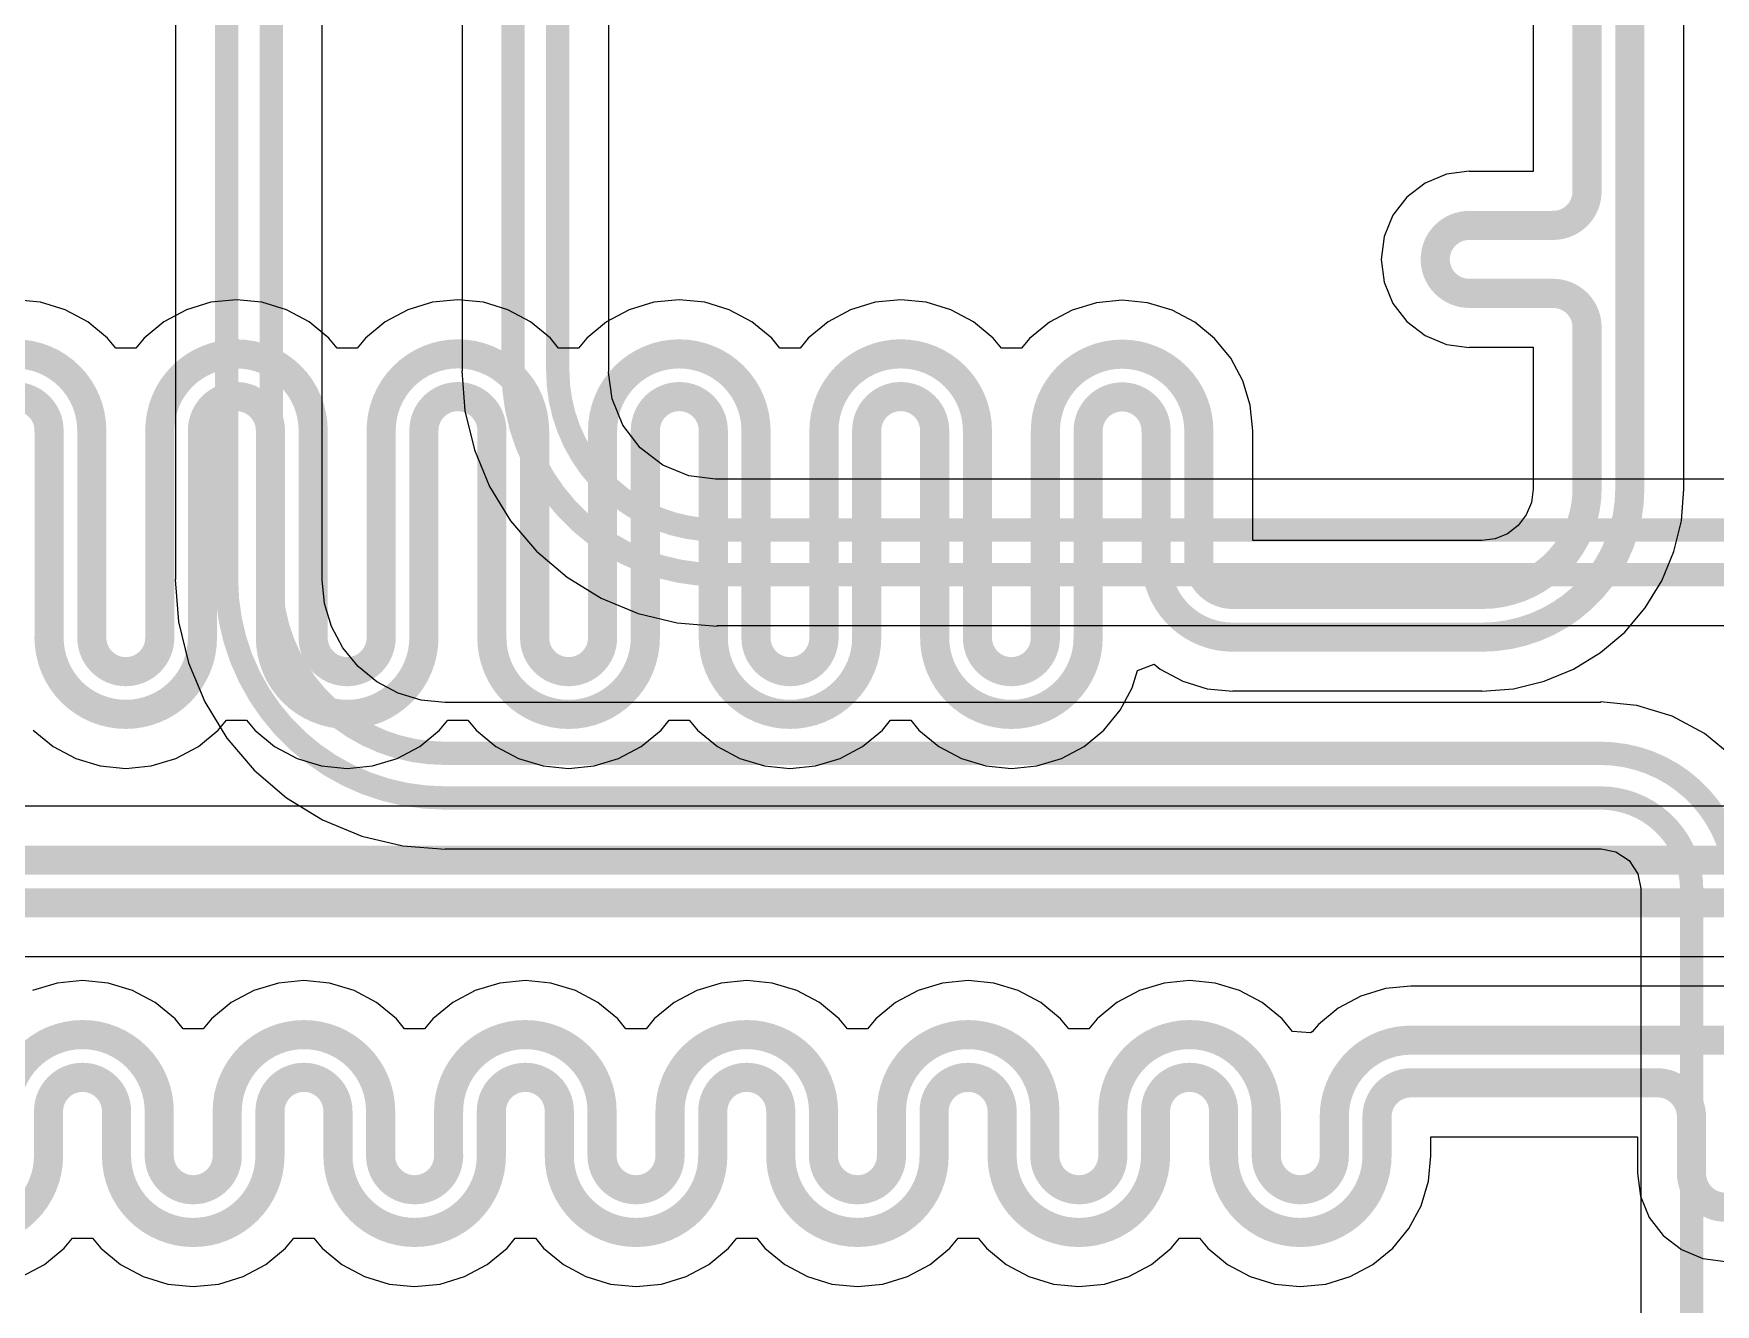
# Model space of a CAD drawing. Header units: inches. Extents: x 0 to 289, y 0 to 168.
# Drawn here: x 23.32 to 45.31, y 66.07 to 82.7 of the extents above; entities that cross this region are included whole.
import ezdxf

# ---------------------------------------------------------------- set-up
doc = ezdxf.new("R2010")
doc.units = ezdxf.units.IN
doc.layers.add('Bottom Layer', color=5, linetype='Continuous')
doc.layers.add('Top Layer', color=1, linetype='Continuous')

msp = doc.modelspace()

# ---------------------------------------------------------------- linework, layer by layer
at = {"layer": 'Bottom Layer'}
for p, q in [((30.841, 78.283), (30.841, 91.567)), ((28.925, 86.429), (28.925, 78.283)), ((25.177, 85.479), (25.177, 75.553)), ((27.094, 75.553), (27.094, 85.479)), ((28.925, 78.283), (28.92, 78.283)), ((28.92, 78.283), (28.961, 77.761)), ((30.839, 78.263), (30.841, 78.283)), ((30.885, 77.915), (30.839, 78.263)), ((31.027, 77.572), (30.885, 77.915)), ((28.961, 77.761), (29.084, 77.251)), ((31.253, 77.277), (31.027, 77.572)), ((29.084, 77.251), (29.284, 76.768)), ((31.547, 77.051), (31.253, 77.277)), ((31.89, 76.909), (31.547, 77.051)), ((29.284, 76.768), (29.558, 76.321)), ((32.238, 76.864), (31.89, 76.909)), ((32.258, 76.866), (32.238, 76.864)), ((45.796, 76.866), (32.258, 76.866)), ((29.558, 76.321), (29.898, 75.923)), ((29.898, 75.923), (30.296, 75.583)), ((25.177, 75.553), (25.172, 75.553)), ((25.172, 75.553), (25.216, 75.001)), ((27.093, 75.55), (27.094, 75.553)), ((27.124, 75.239), (27.093, 75.55)), ((30.296, 75.583), (30.743, 75.309)), ((27.216, 74.938), (27.124, 75.239)), ((30.743, 75.309), (31.227, 75.108)), ((25.216, 75.001), (25.345, 74.463)), ((31.227, 75.108), (31.736, 74.986)), ((27.364, 74.659), (27.216, 74.938)), ((31.736, 74.986), (32.258, 74.945)), ((32.258, 74.945), (32.258, 74.95)), ((32.258, 74.95), (45.796, 74.95)), ((27.564, 74.416), (27.364, 74.659)), ((25.345, 74.463), (25.557, 73.951)), ((27.808, 74.216), (27.564, 74.416)), ((28.086, 74.067), (27.808, 74.216)), ((25.557, 73.951), (25.846, 73.479)), ((28.388, 73.975), (28.086, 74.067)), ((28.699, 73.945), (28.388, 73.975)), ((28.702, 73.945), (28.699, 73.945)), ((43.81, 73.945), (28.702, 73.945)), ((44.288, 73.904), (43.81, 73.951)), ((43.81, 73.951), (43.81, 73.945)), ((44.748, 73.765), (44.288, 73.904)), ((45.171, 73.538), (44.748, 73.765)), ((25.846, 73.479), (26.206, 73.057)), ((45.543, 73.234), (45.171, 73.538)), ((26.206, 73.057), (26.627, 72.698)), ((26.627, 72.698), (27.1, 72.408)), ((27.1, 72.408), (27.611, 72.196)), ((27.611, 72.196), (28.15, 72.067)), ((28.15, 72.067), (28.702, 72.024)), ((28.702, 72.024), (28.702, 72.029)), ((28.702, 72.029), (43.81, 72.029)), ((43.81, 72.029), (43.82, 72.03)), ((43.82, 72.03), (44.013, 71.991)), ((44.013, 71.991), (44.185, 71.876)), ((44.185, 71.876), (44.301, 71.704)), ((44.301, 71.704), (44.339, 71.511)), ((44.339, 71.511), (44.338, 71.501)), ((44.338, 71.501), (44.338, 14.732))]:
    msp.add_line(p, q, dxfattribs=at)
for points in [[(29.591, 78.283, 0.305, 0.305, 0), (29.591, 91.567, 0.305, 0.305, 0)], [(30.175, 78.283, 0.305, 0.305, 0), (30.175, 91.567, 0.305, 0.305, 0)], [(25.843, 75.553, 0.305, 0.305, 0), (25.843, 86.007, 0.305, 0.305, 0)], [(26.428, 75.553, 0.305, 0.305, 0), (26.428, 86.007, 0.305, 0.305, 0)], [(32.258, 75.616, 0.305, 0.305, -0.414214), (29.591, 78.283, 0.305, 0.305, 0)], [(32.258, 76.2, 0.305, 0.305, -0.414214), (30.175, 78.283, 0.305, 0.305, 0)], [(32.258, 76.2, 0.305, 0.305, 0), (45.796, 76.2, 0.305, 0.305, 0)], [(28.702, 72.695, 0.305, 0.305, -0.414214), (25.843, 75.553, 0.305, 0.305, 0)], [(28.702, 73.279, 0.305, 0.305, -0.414214), (26.428, 75.553, 0.305, 0.305, 0)], [(32.258, 75.616, 0.305, 0.305, 0), (45.796, 75.616, 0.305, 0.305, 0)], [(28.702, 73.279, 0.305, 0.305, 0), (43.81, 73.279, 0.305, 0.305, 0)], [(43.81, 73.279, 0.305, 0.305, -0.414214), (45.588, 71.501, 0.305, 0.305, 0)], [(28.702, 72.695, 0.305, 0.305, 0), (43.81, 72.695, 0.305, 0.305, 0)], [(43.81, 72.695, 0.305, 0.305, -0.414214), (45.004, 71.501, 0.305, 0.305, 0)], [(45.004, 14.732, 0.305, 0.305, 0), (45.004, 71.501, 0.305, 0.305, 0)]]:
    msp.add_lwpolyline(points, format="xyseb", dxfattribs=at)
for points in [[(29.515, 78.283, 0.152, 0.152, 1), (29.667, 78.283, 0.152, 0.152, 1)], [(29.515, 78.283, 0.152, 0.152, 1), (29.667, 78.283, 0.152, 0.152, 1)], [(30.099, 78.283, 0.152, 0.152, 1), (30.251, 78.283, 0.152, 0.152, 1)], [(30.099, 78.283, 0.152, 0.152, 1), (30.251, 78.283, 0.152, 0.152, 1)], [(32.182, 76.2, 0.152, 0.152, 1), (32.334, 76.2, 0.152, 0.152, 1)], [(32.182, 76.2, 0.152, 0.152, 1), (32.334, 76.2, 0.152, 0.152, 1)], [(25.767, 75.553, 0.152, 0.152, 1), (25.92, 75.553, 0.152, 0.152, 1)], [(25.767, 75.553, 0.152, 0.152, 1), (25.92, 75.553, 0.152, 0.152, 1)], [(26.351, 75.553, 0.152, 0.152, 1), (26.504, 75.553, 0.152, 0.152, 1)], [(26.351, 75.553, 0.152, 0.152, 1), (26.504, 75.553, 0.152, 0.152, 1)], [(32.182, 75.616, 0.152, 0.152, 1), (32.334, 75.616, 0.152, 0.152, 1)], [(32.182, 75.616, 0.152, 0.152, 1), (32.334, 75.616, 0.152, 0.152, 1)], [(28.626, 73.279, 0.152, 0.152, 1), (28.778, 73.279, 0.152, 0.152, 1)], [(28.626, 73.279, 0.152, 0.152, 1), (28.778, 73.279, 0.152, 0.152, 1)], [(43.734, 73.279, 0.152, 0.152, 1), (43.886, 73.279, 0.152, 0.152, 1)], [(43.734, 73.279, 0.152, 0.152, 1), (43.886, 73.279, 0.152, 0.152, 1)], [(28.626, 72.695, 0.152, 0.152, 1), (28.778, 72.695, 0.152, 0.152, 1)], [(28.626, 72.695, 0.152, 0.152, 1), (28.778, 72.695, 0.152, 0.152, 1)], [(43.734, 72.695, 0.152, 0.152, 1), (43.886, 72.695, 0.152, 0.152, 1)], [(43.734, 72.695, 0.152, 0.152, 1), (43.886, 72.695, 0.152, 0.152, 1)], [(44.928, 71.501, 0.152, 0.152, 1), (45.08, 71.501, 0.152, 0.152, 1)], [(44.928, 71.501, 0.152, 0.152, 1), (45.08, 71.501, 0.152, 0.152, 1)]]:
    msp.add_lwpolyline(points, format="xyseb", close=True, dxfattribs=at)
at = {"layer": 'Top Layer'}
for p, q in [((42.932, 85.499), (42.932, 81.672)), ((44.9, 76.734), (44.9, 85.499)), ((42.932, 81.672), (42.932, 80.891)), ((41.519, 80.74), (41.28, 80.557)), ((41.797, 80.856), (41.519, 80.74)), ((42.095, 80.895), (41.797, 80.856)), ((42.095, 80.891), (42.095, 80.895)), ((42.932, 80.891), (42.095, 80.891)), ((41.28, 80.557), (41.097, 80.318)), ((41.097, 80.318), (40.982, 80.04)), ((40.982, 80.04), (40.943, 79.742)), ((40.943, 79.742), (40.982, 79.444)), ((40.982, 79.444), (41.097, 79.166)), ((23.411, 79.18), (23.077, 79.212)), ((23.732, 79.082), (23.411, 79.18)), ((25.639, 79.18), (25.318, 79.082)), ((25.973, 79.212), (25.639, 79.18)), ((26.306, 79.18), (25.973, 79.212)), ((26.627, 79.082), (26.306, 79.18)), ((28.535, 79.18), (28.214, 79.082)), ((28.868, 79.212), (28.535, 79.18)), ((29.202, 79.18), (28.868, 79.212)), ((29.523, 79.082), (29.202, 79.18)), ((31.43, 79.18), (31.11, 79.082)), ((31.764, 79.212), (31.43, 79.18)), ((32.098, 79.18), (31.764, 79.212)), ((32.418, 79.082), (32.098, 79.18)), ((34.326, 79.18), (34.005, 79.082)), ((34.66, 79.212), (34.326, 79.18)), ((34.993, 79.18), (34.66, 79.212)), ((35.314, 79.082), (34.993, 79.18)), ((37.555, 79.208), (37.222, 79.175)), ((37.889, 79.175), (37.555, 79.208)), ((24.027, 78.924), (23.732, 79.082)), ((25.318, 79.082), (25.023, 78.924)), ((26.923, 78.924), (26.627, 79.082)), ((28.214, 79.082), (27.918, 78.924)), ((29.818, 78.924), (29.523, 79.082)), ((31.11, 79.082), (30.814, 78.924)), ((32.714, 78.924), (32.418, 79.082)), ((34.005, 79.082), (33.71, 78.924)), ((35.61, 78.924), (35.314, 79.082)), ((36.901, 79.078), (36.605, 78.92)), ((37.222, 79.175), (36.901, 79.078)), ((38.21, 79.078), (37.889, 79.175)), ((38.505, 78.92), (38.21, 79.078)), ((41.097, 79.166), (41.28, 78.927)), ((24.286, 78.712), (24.027, 78.924)), ((25.023, 78.924), (24.764, 78.712)), ((27.182, 78.712), (26.923, 78.924)), ((27.918, 78.924), (27.659, 78.712)), ((30.078, 78.712), (29.818, 78.924)), ((30.814, 78.924), (30.555, 78.712)), ((32.973, 78.712), (32.714, 78.924)), ((33.71, 78.924), (33.45, 78.712)), ((35.869, 78.712), (35.61, 78.924)), ((36.605, 78.92), (36.346, 78.707)), ((38.764, 78.707), (38.505, 78.92)), ((41.28, 78.927), (41.519, 78.744)), ((41.519, 78.744), (41.797, 78.628)), ((24.394, 78.581), (24.286, 78.712)), ((24.656, 78.581), (24.394, 78.581)), ((24.764, 78.712), (24.656, 78.581)), ((27.289, 78.581), (27.182, 78.712)), ((27.552, 78.581), (27.289, 78.581)), ((27.659, 78.712), (27.552, 78.581)), ((30.185, 78.581), (30.078, 78.712)), ((30.448, 78.581), (30.185, 78.581)), ((30.555, 78.712), (30.448, 78.581)), ((33.081, 78.581), (32.973, 78.712)), ((33.343, 78.581), (33.081, 78.581)), ((33.45, 78.712), (33.343, 78.581)), ((35.978, 78.579), (35.869, 78.712)), ((36.24, 78.578), (35.978, 78.579)), ((36.346, 78.707), (36.24, 78.578)), ((38.977, 78.448), (38.764, 78.707)), ((41.797, 78.628), (42.095, 78.589)), ((42.095, 78.589), (42.095, 78.593)), ((42.095, 78.593), (42.932, 78.593)), ((42.932, 78.593), (42.932, 76.734)), ((39.135, 78.153), (38.977, 78.448)), ((39.232, 77.832), (39.135, 78.153)), ((39.265, 77.498), (39.232, 77.832)), ((39.263, 76.063), (39.263, 77.498)), ((39.263, 77.498), (39.265, 77.498)), ((42.908, 76.561), (42.841, 76.399)), ((42.931, 76.734), (42.908, 76.561)), ((42.932, 76.734), (42.931, 76.734)), ((44.869, 76.321), (44.902, 76.734)), ((44.902, 76.734), (44.9, 76.734)), ((42.841, 76.399), (42.734, 76.26)), ((44.772, 75.918), (44.869, 76.321)), ((42.595, 76.153), (42.434, 76.086)), ((42.734, 76.26), (42.595, 76.153)), ((42.26, 76.063), (39.263, 76.063)), ((42.434, 76.086), (42.26, 76.064)), ((42.26, 76.064), (42.26, 76.063)), ((44.614, 75.535), (44.772, 75.918)), ((44.397, 75.182), (44.614, 75.535)), ((44.128, 74.866), (44.397, 75.182)), ((43.813, 74.597), (44.128, 74.866)), ((43.459, 74.381), (43.813, 74.597)), ((37.687, 74.138), (37.755, 74.362)), ((37.755, 74.362), (37.975, 74.445)), ((37.975, 74.445), (38.053, 74.381)), ((38.053, 74.381), (38.349, 74.223)), ((43.076, 74.222), (43.459, 74.381)), ((37.529, 73.842), (37.687, 74.138)), ((38.349, 74.223), (38.669, 74.125)), ((38.669, 74.125), (39.003, 74.093)), ((42.26, 74.093), (42.673, 74.125)), ((42.673, 74.125), (43.076, 74.222)), ((39.003, 74.093), (39.003, 74.095)), ((39.003, 74.095), (42.26, 74.095)), ((42.26, 74.095), (42.26, 74.093)), ((25.734, 73.583), (25.842, 73.714)), ((25.842, 73.714), (26.104, 73.714)), ((26.104, 73.714), (26.211, 73.583)), ((28.63, 73.583), (28.737, 73.714)), ((28.737, 73.714), (29, 73.714)), ((29, 73.714), (29.107, 73.583)), ((31.525, 73.583), (31.633, 73.714)), ((31.633, 73.714), (31.895, 73.714)), ((31.895, 73.714), (32.003, 73.583)), ((34.421, 73.583), (34.528, 73.714)), ((34.528, 73.714), (34.791, 73.714)), ((34.791, 73.714), (34.898, 73.583)), ((37.317, 73.583), (37.529, 73.842)), ((23.316, 73.583), (23.575, 73.37)), ((25.475, 73.37), (25.734, 73.583)), ((26.211, 73.583), (26.471, 73.37)), ((28.371, 73.37), (28.63, 73.583)), ((29.107, 73.583), (29.366, 73.37)), ((31.266, 73.37), (31.525, 73.583)), ((32.003, 73.583), (32.262, 73.37)), ((34.162, 73.37), (34.421, 73.583)), ((34.898, 73.583), (35.157, 73.37)), ((37.057, 73.37), (37.317, 73.583)), ((23.575, 73.37), (23.871, 73.212)), ((25.179, 73.212), (25.475, 73.37)), ((26.471, 73.37), (26.766, 73.212)), ((28.075, 73.212), (28.371, 73.37)), ((29.366, 73.37), (29.662, 73.212)), ((30.971, 73.212), (31.266, 73.37)), ((32.262, 73.37), (32.557, 73.212)), ((33.866, 73.212), (34.162, 73.37)), ((35.157, 73.37), (35.453, 73.212)), ((36.762, 73.212), (37.057, 73.37)), ((23.871, 73.212), (24.191, 73.115)), ((24.191, 73.115), (24.525, 73.082)), ((24.525, 73.082), (24.859, 73.115)), ((24.859, 73.115), (25.179, 73.212)), ((26.766, 73.212), (27.087, 73.115)), ((27.087, 73.115), (27.421, 73.082)), ((27.421, 73.082), (27.754, 73.115)), ((27.754, 73.115), (28.075, 73.212)), ((29.662, 73.212), (29.983, 73.115)), ((29.983, 73.115), (30.316, 73.082)), ((30.316, 73.082), (30.65, 73.115)), ((30.65, 73.115), (30.971, 73.212)), ((32.557, 73.212), (32.878, 73.115)), ((32.878, 73.115), (33.212, 73.082)), ((33.212, 73.082), (33.545, 73.115)), ((33.545, 73.115), (33.866, 73.212)), ((35.453, 73.212), (35.774, 73.115)), ((35.774, 73.115), (36.107, 73.082)), ((36.107, 73.082), (36.441, 73.115)), ((36.441, 73.115), (36.762, 73.212)), ((50.387, 72.587), (22.665, 72.587)), ((22.665, 70.619), (50.387, 70.619)), ((23.626, 70.273), (23.305, 70.176)), ((23.96, 70.306), (23.626, 70.273)), ((24.293, 70.273), (23.96, 70.306)), ((24.614, 70.176), (24.293, 70.273)), ((24.91, 70.018), (24.614, 70.176)), ((26.201, 70.176), (25.905, 70.018)), ((26.521, 70.273), (26.201, 70.176)), ((26.855, 70.306), (26.521, 70.273)), ((27.189, 70.273), (26.855, 70.306)), ((27.51, 70.176), (27.189, 70.273)), ((27.805, 70.018), (27.51, 70.176)), ((29.096, 70.176), (28.801, 70.018)), ((29.417, 70.273), (29.096, 70.176)), ((29.751, 70.306), (29.417, 70.273)), ((30.084, 70.273), (29.751, 70.306)), ((30.405, 70.176), (30.084, 70.273)), ((30.701, 70.018), (30.405, 70.176)), ((31.992, 70.176), (31.696, 70.018)), ((32.313, 70.273), (31.992, 70.176)), ((32.646, 70.306), (32.313, 70.273)), ((32.98, 70.273), (32.646, 70.306)), ((33.301, 70.176), (32.98, 70.273)), ((33.596, 70.018), (33.301, 70.176)), ((34.888, 70.176), (34.592, 70.018)), ((35.208, 70.273), (34.888, 70.176)), ((35.542, 70.306), (35.208, 70.273)), ((35.876, 70.273), (35.542, 70.306)), ((36.196, 70.176), (35.876, 70.273)), ((36.492, 70.018), (36.196, 70.176)), ((37.783, 70.176), (37.487, 70.018)), ((38.104, 70.273), (37.783, 70.176)), ((38.438, 70.306), (38.104, 70.273)), ((38.771, 70.273), (38.438, 70.306)), ((39.092, 70.176), (38.771, 70.273)), ((39.388, 70.018), (39.092, 70.176)), ((40.999, 70.201), (40.679, 70.103)), ((41.333, 70.234), (40.999, 70.201)), ((41.333, 70.231), (41.333, 70.234)), ((53.177, 70.231), (41.333, 70.231)), ((25.169, 69.805), (24.91, 70.018)), ((25.905, 70.018), (25.646, 69.805)), ((28.064, 69.805), (27.805, 70.018)), ((28.801, 70.018), (28.542, 69.805)), ((30.96, 69.805), (30.701, 70.018)), ((31.696, 70.018), (31.437, 69.805)), ((33.855, 69.805), (33.596, 70.018)), ((34.592, 70.018), (34.333, 69.805)), ((36.751, 69.805), (36.492, 70.018)), ((37.487, 70.018), (37.228, 69.805)), ((39.647, 69.805), (39.388, 70.018)), ((40.383, 69.945), (40.124, 69.733)), ((40.679, 70.103), (40.383, 69.945)), ((25.276, 69.675), (25.169, 69.805)), ((25.646, 69.805), (25.539, 69.675)), ((28.172, 69.675), (28.064, 69.805)), ((28.542, 69.805), (28.434, 69.675)), ((31.067, 69.675), (30.96, 69.805)), ((31.437, 69.805), (31.33, 69.675)), ((33.963, 69.675), (33.855, 69.805)), ((34.333, 69.805), (34.225, 69.675)), ((36.858, 69.675), (36.751, 69.805)), ((37.228, 69.805), (37.121, 69.675)), ((39.784, 69.638), (39.647, 69.805)), ((40.124, 69.733), (40.043, 69.634)), ((25.539, 69.675), (25.276, 69.675)), ((28.434, 69.675), (28.172, 69.675)), ((31.33, 69.675), (31.067, 69.675)), ((34.225, 69.675), (33.963, 69.675)), ((37.121, 69.675), (36.858, 69.675)), ((40.019, 69.623), (39.784, 69.638)), ((40.043, 69.634), (40.019, 69.623)), ((41.593, 68.014), (41.593, 68.264)), ((41.593, 68.264), (44.297, 68.264)), ((44.297, 68.264), (44.297, 67.785)), ((41.562, 67.68), (41.595, 68.014)), ((41.595, 68.014), (41.593, 68.014)), ((44.297, 67.785), (44.294, 67.785)), ((44.294, 67.785), (44.333, 67.486)), ((41.465, 67.359), (41.562, 67.68)), ((41.307, 67.064), (41.465, 67.359)), ((44.333, 67.486), (44.448, 67.208)), ((44.448, 67.208), (44.631, 66.97)), ((23.721, 66.804), (23.828, 66.935)), ((23.828, 66.935), (24.091, 66.935)), ((24.091, 66.935), (24.198, 66.804)), ((26.616, 66.804), (26.724, 66.935)), ((26.724, 66.935), (26.986, 66.935)), ((26.986, 66.935), (27.094, 66.804)), ((29.512, 66.804), (29.619, 66.935)), ((29.619, 66.935), (29.882, 66.935)), ((29.882, 66.935), (29.989, 66.804)), ((32.408, 66.804), (32.515, 66.935)), ((32.515, 66.935), (32.778, 66.935)), ((32.778, 66.935), (32.885, 66.804)), ((35.303, 66.804), (35.411, 66.935)), ((35.411, 66.935), (35.673, 66.935)), ((35.673, 66.935), (35.781, 66.804)), ((38.199, 66.804), (38.306, 66.935)), ((38.306, 66.935), (38.569, 66.935)), ((38.569, 66.935), (38.676, 66.804)), ((41.094, 66.804), (41.307, 67.064)), ((44.631, 66.97), (44.87, 66.786)), ((23.462, 66.592), (23.721, 66.804)), ((24.198, 66.804), (24.457, 66.592)), ((26.357, 66.592), (26.616, 66.804)), ((27.094, 66.804), (27.353, 66.592)), ((29.253, 66.592), (29.512, 66.804)), ((29.989, 66.804), (30.248, 66.592)), ((32.149, 66.592), (32.408, 66.804)), ((32.885, 66.804), (33.144, 66.592)), ((35.044, 66.592), (35.303, 66.804)), ((35.781, 66.804), (36.04, 66.592)), ((37.94, 66.592), (38.199, 66.804)), ((38.676, 66.804), (38.935, 66.592)), ((40.835, 66.592), (41.094, 66.804)), ((44.87, 66.786), (45.148, 66.671)), ((45.148, 66.671), (45.446, 66.632)), ((23.166, 66.434), (23.462, 66.592)), ((24.457, 66.592), (24.753, 66.434)), ((24.753, 66.434), (25.074, 66.336)), ((25.741, 66.336), (26.062, 66.434)), ((26.062, 66.434), (26.357, 66.592)), ((27.353, 66.592), (27.649, 66.434)), ((27.649, 66.434), (27.969, 66.336)), ((28.637, 66.336), (28.957, 66.434)), ((28.957, 66.434), (29.253, 66.592)), ((30.248, 66.592), (30.544, 66.434)), ((30.544, 66.434), (30.865, 66.336)), ((31.532, 66.336), (31.853, 66.434)), ((31.853, 66.434), (32.149, 66.592)), ((33.144, 66.592), (33.44, 66.434)), ((33.44, 66.434), (33.76, 66.336)), ((34.428, 66.336), (34.749, 66.434)), ((34.749, 66.434), (35.044, 66.592)), ((36.04, 66.592), (36.335, 66.434)), ((36.335, 66.434), (36.656, 66.336)), ((37.323, 66.336), (37.644, 66.434)), ((37.644, 66.434), (37.94, 66.592)), ((38.935, 66.592), (39.231, 66.434)), ((39.231, 66.434), (39.552, 66.336)), ((40.219, 66.336), (40.54, 66.434)), ((40.54, 66.434), (40.835, 66.592)), ((25.074, 66.336), (25.407, 66.304)), ((25.407, 66.304), (25.741, 66.336)), ((27.969, 66.336), (28.303, 66.304)), ((28.303, 66.304), (28.637, 66.336)), ((30.865, 66.336), (31.199, 66.304)), ((31.199, 66.304), (31.532, 66.336)), ((33.76, 66.336), (34.094, 66.304)), ((34.094, 66.304), (34.428, 66.336)), ((36.656, 66.336), (36.99, 66.304)), ((36.99, 66.304), (37.323, 66.336)), ((39.552, 66.336), (39.885, 66.304)), ((39.885, 66.304), (40.219, 66.336))]:
    msp.add_line(p, q, dxfattribs=at)
for points in [[(43.636, 81.672, 0.381, 0.381, 0), (43.636, 85.994, 0.381, 0.381, 0)], [(44.195, 76.734, 0.381, 0.381, 0), (44.195, 85.994, 0.381, 0.381, 0)], [(43.636, 80.631, 0.381, 0.381, 0), (43.636, 81.672, 0.381, 0.381, 0)], [(43.636, 80.631, 0.381, 0.381, -0.414214), (43.192, 80.186, 0.381, 0.381, 0)], [(42.095, 79.297, 0.381, 0.381, -1), (42.095, 80.186, 0.381, 0.381, 0)], [(42.095, 80.186, 0.381, 0.381, 0), (43.192, 80.186, 0.381, 0.381, 0)], [(42.095, 79.297, 0.381, 0.381, 0), (43.192, 79.297, 0.381, 0.381, 0)], [(43.192, 79.297, 0.381, 0.381, -0.414214), (43.636, 78.853, 0.381, 0.381, 0)], [(43.636, 78.662, 0.381, 0.381, 0), (43.636, 78.853, 0.381, 0.381, 0)], [(43.636, 76.734, 0.381, 0.381, 0), (43.636, 78.662, 0.381, 0.381, 0)], [(22.074, 77.502, 0.381, 0.381, -1), (24.081, 77.502, 0.381, 0.381, 0)], [(24.97, 77.502, 0.381, 0.381, -1), (26.976, 77.502, 0.381, 0.381, 0)], [(27.865, 77.502, 0.381, 0.381, -1), (29.872, 77.502, 0.381, 0.381, 0)], [(30.761, 77.502, 0.381, 0.381, -1), (32.767, 77.502, 0.381, 0.381, 0)], [(33.656, 77.502, 0.381, 0.381, -1), (35.663, 77.502, 0.381, 0.381, 0)], [(36.552, 77.498, 0.381, 0.381, -1), (38.559, 77.498, 0.381, 0.381, 0)], [(22.633, 77.502, 0.381, 0.381, -1), (23.522, 77.502, 0.381, 0.381, 0)], [(25.528, 77.502, 0.381, 0.381, -1), (26.417, 77.502, 0.381, 0.381, 0)], [(28.424, 77.502, 0.381, 0.381, -1), (29.313, 77.502, 0.381, 0.381, 0)], [(31.32, 77.502, 0.381, 0.381, -1), (32.209, 77.502, 0.381, 0.381, 0)], [(34.215, 77.502, 0.381, 0.381, -1), (35.104, 77.502, 0.381, 0.381, 0)], [(37.111, 77.498, 0.381, 0.381, -1), (38, 77.498, 0.381, 0.381, 0)], [(23.522, 74.792, 0.381, 0.381, 0), (23.522, 77.502, 0.381, 0.381, 0)], [(24.081, 74.792, 0.381, 0.381, 0), (24.081, 77.502, 0.381, 0.381, 0)], [(24.97, 74.792, 0.381, 0.381, 0), (24.97, 77.502, 0.381, 0.381, 0)], [(25.528, 74.792, 0.381, 0.381, 0), (25.528, 77.502, 0.381, 0.381, 0)], [(26.417, 74.792, 0.381, 0.381, 0), (26.417, 77.502, 0.381, 0.381, 0)], [(26.976, 74.792, 0.381, 0.381, 0), (26.976, 77.502, 0.381, 0.381, 0)], [(27.865, 74.792, 0.381, 0.381, 0), (27.865, 77.502, 0.381, 0.381, 0)], [(28.424, 74.792, 0.381, 0.381, 0), (28.424, 77.502, 0.381, 0.381, 0)], [(29.313, 74.792, 0.381, 0.381, 0), (29.313, 77.502, 0.381, 0.381, 0)], [(29.872, 74.792, 0.381, 0.381, 0), (29.872, 77.502, 0.381, 0.381, 0)], [(30.761, 74.792, 0.381, 0.381, 0), (30.761, 77.502, 0.381, 0.381, 0)], [(31.32, 74.792, 0.381, 0.381, 0), (31.32, 77.502, 0.381, 0.381, 0)], [(32.209, 74.792, 0.381, 0.381, 0), (32.209, 77.502, 0.381, 0.381, 0)], [(32.767, 74.792, 0.381, 0.381, 0), (32.767, 77.502, 0.381, 0.381, 0)], [(33.656, 74.792, 0.381, 0.381, 0), (33.656, 77.502, 0.381, 0.381, 0)], [(34.215, 74.792, 0.381, 0.381, 0), (34.215, 77.502, 0.381, 0.381, 0)], [(35.104, 74.792, 0.381, 0.381, 0), (35.104, 77.502, 0.381, 0.381, 0)], [(35.663, 74.792, 0.381, 0.381, 0), (35.663, 77.502, 0.381, 0.381, 0)], [(36.552, 74.792, 0.381, 0.381, 0), (36.552, 77.498, 0.381, 0.381, 0)], [(37.111, 74.792, 0.381, 0.381, 0), (37.111, 77.498, 0.381, 0.381, 0)], [(38, 75.803, 0.381, 0.381, 0), (38, 77.498, 0.381, 0.381, 0)], [(38.559, 75.803, 0.381, 0.381, 0), (38.559, 77.498, 0.381, 0.381, 0)], [(44.195, 76.734, 0.381, 0.381, -0.414214), (42.26, 74.799, 0.381, 0.381, 0)], [(43.636, 76.734, 0.381, 0.381, -0.414214), (42.26, 75.358, 0.381, 0.381, 0)], [(39.003, 74.799, 0.381, 0.381, -0.414214), (38, 75.803, 0.381, 0.381, 0)], [(39.003, 75.358, 0.381, 0.381, -0.414214), (38.559, 75.803, 0.381, 0.381, 0)], [(39.003, 75.358, 0.381, 0.381, 0), (42.26, 75.358, 0.381, 0.381, 0)], [(25.528, 74.792, 0.381, 0.381, -1), (23.522, 74.792, 0.381, 0.381, 0)], [(24.97, 74.792, 0.381, 0.381, -1), (24.081, 74.792, 0.381, 0.381, 0)], [(28.424, 74.792, 0.381, 0.381, -1), (26.417, 74.792, 0.381, 0.381, 0)], [(27.865, 74.792, 0.381, 0.381, -1), (26.976, 74.792, 0.381, 0.381, 0)], [(31.32, 74.792, 0.381, 0.381, -1), (29.313, 74.792, 0.381, 0.381, 0)], [(30.761, 74.792, 0.381, 0.381, -1), (29.872, 74.792, 0.381, 0.381, 0)], [(34.215, 74.792, 0.381, 0.381, -1), (32.209, 74.792, 0.381, 0.381, 0)], [(33.656, 74.792, 0.381, 0.381, -1), (32.767, 74.792, 0.381, 0.381, 0)], [(37.111, 74.792, 0.381, 0.381, -1), (35.104, 74.792, 0.381, 0.381, 0)], [(36.552, 74.792, 0.381, 0.381, -1), (35.663, 74.792, 0.381, 0.381, 0)], [(39.003, 74.799, 0.381, 0.381, 0), (40.412, 74.799, 0.381, 0.381, 0)], [(40.412, 74.799, 0.381, 0.381, 0), (42.26, 74.799, 0.381, 0.381, 0)], [(22.478, 71.882, 0.381, 0.381, 0), (50.387, 71.882, 0.381, 0.381, 0)], [(22.478, 71.323, 0.381, 0.381, 0), (50.387, 71.323, 0.381, 0.381, 0)], [(22.956, 68.596, 0.381, 0.381, -1), (24.963, 68.596, 0.381, 0.381, 0)], [(25.852, 68.596, 0.381, 0.381, -1), (27.858, 68.596, 0.381, 0.381, 0)], [(28.747, 68.596, 0.381, 0.381, -1), (30.754, 68.596, 0.381, 0.381, 0)], [(31.643, 68.596, 0.381, 0.381, -1), (33.65, 68.596, 0.381, 0.381, 0)], [(34.539, 68.596, 0.381, 0.381, -1), (36.545, 68.596, 0.381, 0.381, 0)], [(37.434, 68.596, 0.381, 0.381, -1), (39.441, 68.596, 0.381, 0.381, 0)], [(40.33, 68.524, 0.381, 0.381, -0.414214), (41.333, 69.527, 0.381, 0.381, 0)], [(41.333, 69.527, 0.381, 0.381, 0), (42.845, 69.527, 0.381, 0.381, 0)], [(42.845, 69.527, 0.381, 0.381, 0), (53.177, 69.527, 0.381, 0.381, 0)], [(23.515, 68.596, 0.381, 0.381, -1), (24.404, 68.596, 0.381, 0.381, 0)], [(26.411, 68.596, 0.381, 0.381, -1), (27.3, 68.596, 0.381, 0.381, 0)], [(29.306, 68.596, 0.381, 0.381, -1), (30.195, 68.596, 0.381, 0.381, 0)], [(32.202, 68.596, 0.381, 0.381, -1), (33.091, 68.596, 0.381, 0.381, 0)], [(35.097, 68.596, 0.381, 0.381, -1), (35.986, 68.596, 0.381, 0.381, 0)], [(37.993, 68.596, 0.381, 0.381, -1), (38.882, 68.596, 0.381, 0.381, 0)], [(40.889, 68.524, 0.381, 0.381, -0.414214), (41.333, 68.968, 0.381, 0.381, 0)], [(41.333, 68.968, 0.381, 0.381, 0), (42.845, 68.968, 0.381, 0.381, 0)], [(42.845, 68.968, 0.381, 0.381, 0), (43.478, 68.968, 0.381, 0.381, 0)], [(43.478, 68.968, 0.381, 0.381, 0), (44.557, 68.968, 0.381, 0.381, 0)], [(44.557, 68.968, 0.381, 0.381, -0.414214), (45.002, 68.524, 0.381, 0.381, 0)], [(23.515, 68.014, 0.381, 0.381, 0), (23.515, 68.596, 0.381, 0.381, 0)], [(24.404, 68.014, 0.381, 0.381, 0), (24.404, 68.596, 0.381, 0.381, 0)], [(24.963, 68.014, 0.381, 0.381, 0), (24.963, 68.596, 0.381, 0.381, 0)], [(25.852, 68.014, 0.381, 0.381, 0), (25.852, 68.596, 0.381, 0.381, 0)], [(26.411, 68.014, 0.381, 0.381, 0), (26.411, 68.596, 0.381, 0.381, 0)], [(27.3, 68.014, 0.381, 0.381, 0), (27.3, 68.596, 0.381, 0.381, 0)], [(27.858, 68.014, 0.381, 0.381, 0), (27.858, 68.596, 0.381, 0.381, 0)], [(28.747, 68.014, 0.381, 0.381, 0), (28.747, 68.596, 0.381, 0.381, 0)], [(29.306, 68.014, 0.381, 0.381, 0), (29.306, 68.596, 0.381, 0.381, 0)], [(30.195, 68.014, 0.381, 0.381, 0), (30.195, 68.596, 0.381, 0.381, 0)], [(30.754, 68.014, 0.381, 0.381, 0), (30.754, 68.596, 0.381, 0.381, 0)], [(31.643, 68.014, 0.381, 0.381, 0), (31.643, 68.596, 0.381, 0.381, 0)], [(32.202, 68.014, 0.381, 0.381, 0), (32.202, 68.596, 0.381, 0.381, 0)], [(33.091, 68.014, 0.381, 0.381, 0), (33.091, 68.596, 0.381, 0.381, 0)], [(33.65, 68.014, 0.381, 0.381, 0), (33.65, 68.596, 0.381, 0.381, 0)], [(34.539, 68.014, 0.381, 0.381, 0), (34.539, 68.596, 0.381, 0.381, 0)], [(35.097, 68.014, 0.381, 0.381, 0), (35.097, 68.596, 0.381, 0.381, 0)], [(35.986, 68.014, 0.381, 0.381, 0), (35.986, 68.596, 0.381, 0.381, 0)], [(36.545, 68.014, 0.381, 0.381, 0), (36.545, 68.596, 0.381, 0.381, 0)], [(37.434, 68.014, 0.381, 0.381, 0), (37.434, 68.596, 0.381, 0.381, 0)], [(37.993, 68.014, 0.381, 0.381, 0), (37.993, 68.596, 0.381, 0.381, 0)], [(38.882, 68.014, 0.381, 0.381, 0), (38.882, 68.596, 0.381, 0.381, 0)], [(39.441, 68.014, 0.381, 0.381, 0), (39.441, 68.596, 0.381, 0.381, 0)], [(40.33, 68.014, 0.381, 0.381, 0), (40.33, 68.524, 0.381, 0.381, 0)], [(40.889, 68.014, 0.381, 0.381, 0), (40.889, 68.524, 0.381, 0.381, 0)], [(45.002, 67.785, 0.381, 0.381, 0), (45.002, 68.524, 0.381, 0.381, 0)], [(23.515, 68.014, 0.381, 0.381, -1), (21.508, 68.014, 0.381, 0.381, 0)], [(26.411, 68.014, 0.381, 0.381, -1), (24.404, 68.014, 0.381, 0.381, 0)], [(25.852, 68.014, 0.381, 0.381, -1), (24.963, 68.014, 0.381, 0.381, 0)], [(29.306, 68.014, 0.381, 0.381, -1), (27.3, 68.014, 0.381, 0.381, 0)], [(28.747, 68.014, 0.381, 0.381, -1), (27.858, 68.014, 0.381, 0.381, 0)], [(32.202, 68.014, 0.381, 0.381, -1), (30.195, 68.014, 0.381, 0.381, 0)], [(31.643, 68.014, 0.381, 0.381, -1), (30.754, 68.014, 0.381, 0.381, 0)], [(35.097, 68.014, 0.381, 0.381, -1), (33.091, 68.014, 0.381, 0.381, 0)], [(34.539, 68.014, 0.381, 0.381, -1), (33.65, 68.014, 0.381, 0.381, 0)], [(37.993, 68.014, 0.381, 0.381, -1), (35.986, 68.014, 0.381, 0.381, 0)], [(37.434, 68.014, 0.381, 0.381, -1), (36.545, 68.014, 0.381, 0.381, 0)], [(40.889, 68.014, 0.381, 0.381, -1), (38.882, 68.014, 0.381, 0.381, 0)], [(40.33, 68.014, 0.381, 0.381, -1), (39.441, 68.014, 0.381, 0.381, 0)], [(45.891, 67.785, 0.381, 0.381, -1), (45.002, 67.785, 0.381, 0.381, 0)]]:
    msp.add_lwpolyline(points, format="xyseb", dxfattribs=at)
for points in [[(43.541, 81.672, 0.191, 0.191, 1), (43.731, 81.672, 0.191, 0.191, 1)], [(43.541, 81.672, 0.191, 0.191, 1), (43.731, 81.672, 0.191, 0.191, 1)], [(43.541, 80.631, 0.191, 0.191, 1), (43.731, 80.631, 0.191, 0.191, 1)], [(43.541, 80.631, 0.191, 0.191, 1), (43.731, 80.631, 0.191, 0.191, 1)], [(42, 80.186, 0.191, 0.191, 1), (42.191, 80.186, 0.191, 0.191, 1)], [(42, 80.186, 0.191, 0.191, 1), (42.191, 80.186, 0.191, 0.191, 1)], [(43.096, 80.186, 0.191, 0.191, 1), (43.287, 80.186, 0.191, 0.191, 1)], [(43.096, 80.186, 0.191, 0.191, 1), (43.287, 80.186, 0.191, 0.191, 1)], [(42, 79.297, 0.191, 0.191, 1), (42.191, 79.297, 0.191, 0.191, 1)], [(42, 79.297, 0.191, 0.191, 1), (42.191, 79.297, 0.191, 0.191, 1)], [(43.096, 79.297, 0.191, 0.191, 1), (43.287, 79.297, 0.191, 0.191, 1)], [(43.096, 79.297, 0.191, 0.191, 1), (43.287, 79.297, 0.191, 0.191, 1)], [(43.541, 78.853, 0.191, 0.191, 1), (43.731, 78.853, 0.191, 0.191, 1)], [(43.541, 78.853, 0.191, 0.191, 1), (43.731, 78.853, 0.191, 0.191, 1)], [(43.541, 78.662, 0.191, 0.191, 1), (43.731, 78.662, 0.191, 0.191, 1)], [(43.541, 78.662, 0.191, 0.191, 1), (43.731, 78.662, 0.191, 0.191, 1)], [(23.426, 77.502, 0.191, 0.191, 1), (23.617, 77.502, 0.191, 0.191, 1)], [(23.426, 77.502, 0.191, 0.191, 1), (23.617, 77.502, 0.191, 0.191, 1)], [(23.985, 77.502, 0.191, 0.191, 1), (24.176, 77.502, 0.191, 0.191, 1)], [(23.985, 77.502, 0.191, 0.191, 1), (24.176, 77.502, 0.191, 0.191, 1)], [(24.874, 77.502, 0.191, 0.191, 1), (25.065, 77.502, 0.191, 0.191, 1)], [(24.874, 77.502, 0.191, 0.191, 1), (25.065, 77.502, 0.191, 0.191, 1)], [(25.433, 77.502, 0.191, 0.191, 1), (25.624, 77.502, 0.191, 0.191, 1)], [(25.433, 77.502, 0.191, 0.191, 1), (25.624, 77.502, 0.191, 0.191, 1)], [(26.322, 77.502, 0.191, 0.191, 1), (26.513, 77.502, 0.191, 0.191, 1)], [(26.322, 77.502, 0.191, 0.191, 1), (26.513, 77.502, 0.191, 0.191, 1)], [(26.881, 77.502, 0.191, 0.191, 1), (27.071, 77.502, 0.191, 0.191, 1)], [(26.881, 77.502, 0.191, 0.191, 1), (27.071, 77.502, 0.191, 0.191, 1)], [(27.77, 77.502, 0.191, 0.191, 1), (27.96, 77.502, 0.191, 0.191, 1)], [(27.77, 77.502, 0.191, 0.191, 1), (27.96, 77.502, 0.191, 0.191, 1)], [(28.329, 77.502, 0.191, 0.191, 1), (28.519, 77.502, 0.191, 0.191, 1)], [(28.329, 77.502, 0.191, 0.191, 1), (28.519, 77.502, 0.191, 0.191, 1)], [(29.218, 77.502, 0.191, 0.191, 1), (29.408, 77.502, 0.191, 0.191, 1)], [(29.218, 77.502, 0.191, 0.191, 1), (29.408, 77.502, 0.191, 0.191, 1)], [(29.776, 77.502, 0.191, 0.191, 1), (29.967, 77.502, 0.191, 0.191, 1)], [(29.776, 77.502, 0.191, 0.191, 1), (29.967, 77.502, 0.191, 0.191, 1)], [(30.665, 77.502, 0.191, 0.191, 1), (30.856, 77.502, 0.191, 0.191, 1)], [(30.665, 77.502, 0.191, 0.191, 1), (30.856, 77.502, 0.191, 0.191, 1)], [(31.224, 77.502, 0.191, 0.191, 1), (31.415, 77.502, 0.191, 0.191, 1)], [(31.224, 77.502, 0.191, 0.191, 1), (31.415, 77.502, 0.191, 0.191, 1)], [(32.113, 77.502, 0.191, 0.191, 1), (32.304, 77.502, 0.191, 0.191, 1)], [(32.113, 77.502, 0.191, 0.191, 1), (32.304, 77.502, 0.191, 0.191, 1)], [(32.672, 77.502, 0.191, 0.191, 1), (32.863, 77.502, 0.191, 0.191, 1)], [(32.672, 77.502, 0.191, 0.191, 1), (32.863, 77.502, 0.191, 0.191, 1)], [(33.561, 77.502, 0.191, 0.191, 1), (33.752, 77.502, 0.191, 0.191, 1)], [(33.561, 77.502, 0.191, 0.191, 1), (33.752, 77.502, 0.191, 0.191, 1)], [(34.12, 77.502, 0.191, 0.191, 1), (34.31, 77.502, 0.191, 0.191, 1)], [(34.12, 77.502, 0.191, 0.191, 1), (34.31, 77.502, 0.191, 0.191, 1)], [(35.009, 77.502, 0.191, 0.191, 1), (35.199, 77.502, 0.191, 0.191, 1)], [(35.009, 77.502, 0.191, 0.191, 1), (35.199, 77.502, 0.191, 0.191, 1)], [(35.568, 77.502, 0.191, 0.191, 1), (35.758, 77.502, 0.191, 0.191, 1)], [(35.568, 77.502, 0.191, 0.191, 1), (35.758, 77.502, 0.191, 0.191, 1)], [(36.457, 77.498, 0.191, 0.191, 1), (36.647, 77.498, 0.191, 0.191, 1)], [(36.457, 77.498, 0.191, 0.191, 1), (36.647, 77.498, 0.191, 0.191, 1)], [(37.015, 77.498, 0.191, 0.191, 1), (37.206, 77.498, 0.191, 0.191, 1)], [(37.015, 77.498, 0.191, 0.191, 1), (37.206, 77.498, 0.191, 0.191, 1)], [(37.904, 77.498, 0.191, 0.191, 1), (38.095, 77.498, 0.191, 0.191, 1)], [(37.904, 77.498, 0.191, 0.191, 1), (38.095, 77.498, 0.191, 0.191, 1)], [(38.463, 77.498, 0.191, 0.191, 1), (38.654, 77.498, 0.191, 0.191, 1)], [(38.463, 77.498, 0.191, 0.191, 1), (38.654, 77.498, 0.191, 0.191, 1)], [(43.541, 76.734, 0.191, 0.191, 1), (43.731, 76.734, 0.191, 0.191, 1)], [(43.541, 76.734, 0.191, 0.191, 1), (43.731, 76.734, 0.191, 0.191, 1)], [(44.1, 76.734, 0.191, 0.191, 1), (44.29, 76.734, 0.191, 0.191, 1)], [(44.1, 76.734, 0.191, 0.191, 1), (44.29, 76.734, 0.191, 0.191, 1)], [(37.904, 75.803, 0.191, 0.191, 1), (38.095, 75.803, 0.191, 0.191, 1)], [(37.904, 75.803, 0.191, 0.191, 1), (38.095, 75.803, 0.191, 0.191, 1)], [(38.463, 75.803, 0.191, 0.191, 1), (38.654, 75.803, 0.191, 0.191, 1)], [(38.463, 75.803, 0.191, 0.191, 1), (38.654, 75.803, 0.191, 0.191, 1)], [(38.908, 75.358, 0.191, 0.191, 1), (39.098, 75.358, 0.191, 0.191, 1)], [(38.908, 75.358, 0.191, 0.191, 1), (39.098, 75.358, 0.191, 0.191, 1)], [(42.165, 75.358, 0.191, 0.191, 1), (42.355, 75.358, 0.191, 0.191, 1)], [(42.165, 75.358, 0.191, 0.191, 1), (42.355, 75.358, 0.191, 0.191, 1)], [(23.426, 74.792, 0.191, 0.191, 1), (23.617, 74.792, 0.191, 0.191, 1)], [(23.426, 74.792, 0.191, 0.191, 1), (23.617, 74.792, 0.191, 0.191, 1)], [(23.985, 74.792, 0.191, 0.191, 1), (24.176, 74.792, 0.191, 0.191, 1)], [(23.985, 74.792, 0.191, 0.191, 1), (24.176, 74.792, 0.191, 0.191, 1)], [(24.874, 74.792, 0.191, 0.191, 1), (25.065, 74.792, 0.191, 0.191, 1)], [(24.874, 74.792, 0.191, 0.191, 1), (25.065, 74.792, 0.191, 0.191, 1)], [(25.433, 74.792, 0.191, 0.191, 1), (25.624, 74.792, 0.191, 0.191, 1)], [(25.433, 74.792, 0.191, 0.191, 1), (25.624, 74.792, 0.191, 0.191, 1)], [(26.322, 74.792, 0.191, 0.191, 1), (26.513, 74.792, 0.191, 0.191, 1)], [(26.322, 74.792, 0.191, 0.191, 1), (26.513, 74.792, 0.191, 0.191, 1)], [(26.881, 74.792, 0.191, 0.191, 1), (27.071, 74.792, 0.191, 0.191, 1)], [(26.881, 74.792, 0.191, 0.191, 1), (27.071, 74.792, 0.191, 0.191, 1)], [(27.77, 74.792, 0.191, 0.191, 1), (27.96, 74.792, 0.191, 0.191, 1)], [(27.77, 74.792, 0.191, 0.191, 1), (27.96, 74.792, 0.191, 0.191, 1)], [(28.329, 74.792, 0.191, 0.191, 1), (28.519, 74.792, 0.191, 0.191, 1)], [(28.329, 74.792, 0.191, 0.191, 1), (28.519, 74.792, 0.191, 0.191, 1)], [(29.218, 74.792, 0.191, 0.191, 1), (29.408, 74.792, 0.191, 0.191, 1)], [(29.218, 74.792, 0.191, 0.191, 1), (29.408, 74.792, 0.191, 0.191, 1)], [(29.776, 74.792, 0.191, 0.191, 1), (29.967, 74.792, 0.191, 0.191, 1)], [(29.776, 74.792, 0.191, 0.191, 1), (29.967, 74.792, 0.191, 0.191, 1)], [(30.665, 74.792, 0.191, 0.191, 1), (30.856, 74.792, 0.191, 0.191, 1)], [(30.665, 74.792, 0.191, 0.191, 1), (30.856, 74.792, 0.191, 0.191, 1)], [(31.224, 74.792, 0.191, 0.191, 1), (31.415, 74.792, 0.191, 0.191, 1)], [(31.224, 74.792, 0.191, 0.191, 1), (31.415, 74.792, 0.191, 0.191, 1)], [(32.113, 74.792, 0.191, 0.191, 1), (32.304, 74.792, 0.191, 0.191, 1)], [(32.113, 74.792, 0.191, 0.191, 1), (32.304, 74.792, 0.191, 0.191, 1)], [(32.672, 74.792, 0.191, 0.191, 1), (32.863, 74.792, 0.191, 0.191, 1)], [(32.672, 74.792, 0.191, 0.191, 1), (32.863, 74.792, 0.191, 0.191, 1)], [(33.561, 74.792, 0.191, 0.191, 1), (33.752, 74.792, 0.191, 0.191, 1)], [(33.561, 74.792, 0.191, 0.191, 1), (33.752, 74.792, 0.191, 0.191, 1)], [(34.12, 74.792, 0.191, 0.191, 1), (34.31, 74.792, 0.191, 0.191, 1)], [(34.12, 74.792, 0.191, 0.191, 1), (34.31, 74.792, 0.191, 0.191, 1)], [(35.009, 74.792, 0.191, 0.191, 1), (35.199, 74.792, 0.191, 0.191, 1)], [(35.009, 74.792, 0.191, 0.191, 1), (35.199, 74.792, 0.191, 0.191, 1)], [(35.568, 74.792, 0.191, 0.191, 1), (35.758, 74.792, 0.191, 0.191, 1)], [(35.568, 74.792, 0.191, 0.191, 1), (35.758, 74.792, 0.191, 0.191, 1)], [(36.457, 74.792, 0.191, 0.191, 1), (36.647, 74.792, 0.191, 0.191, 1)], [(36.457, 74.792, 0.191, 0.191, 1), (36.647, 74.792, 0.191, 0.191, 1)], [(37.015, 74.792, 0.191, 0.191, 1), (37.206, 74.792, 0.191, 0.191, 1)], [(37.015, 74.792, 0.191, 0.191, 1), (37.206, 74.792, 0.191, 0.191, 1)], [(38.908, 74.799, 0.191, 0.191, 1), (39.098, 74.799, 0.191, 0.191, 1)], [(38.908, 74.799, 0.191, 0.191, 1), (39.098, 74.799, 0.191, 0.191, 1)], [(40.316, 74.799, 0.191, 0.191, 1), (40.507, 74.799, 0.191, 0.191, 1)], [(40.316, 74.799, 0.191, 0.191, 1), (40.507, 74.799, 0.191, 0.191, 1)], [(42.165, 74.799, 0.191, 0.191, 1), (42.355, 74.799, 0.191, 0.191, 1)], [(42.165, 74.799, 0.191, 0.191, 1), (42.355, 74.799, 0.191, 0.191, 1)], [(41.238, 69.527, 0.191, 0.191, 1), (41.428, 69.527, 0.191, 0.191, 1)], [(41.238, 69.527, 0.191, 0.191, 1), (41.428, 69.527, 0.191, 0.191, 1)], [(42.749, 69.527, 0.191, 0.191, 1), (42.94, 69.527, 0.191, 0.191, 1)], [(42.749, 69.527, 0.191, 0.191, 1), (42.94, 69.527, 0.191, 0.191, 1)], [(41.238, 68.968, 0.191, 0.191, 1), (41.428, 68.968, 0.191, 0.191, 1)], [(41.238, 68.968, 0.191, 0.191, 1), (41.428, 68.968, 0.191, 0.191, 1)], [(42.749, 68.968, 0.191, 0.191, 1), (42.94, 68.968, 0.191, 0.191, 1)], [(42.749, 68.968, 0.191, 0.191, 1), (42.94, 68.968, 0.191, 0.191, 1)], [(43.383, 68.968, 0.191, 0.191, 1), (43.573, 68.968, 0.191, 0.191, 1)], [(43.383, 68.968, 0.191, 0.191, 1), (43.573, 68.968, 0.191, 0.191, 1)], [(44.462, 68.968, 0.191, 0.191, 1), (44.653, 68.968, 0.191, 0.191, 1)], [(44.462, 68.968, 0.191, 0.191, 1), (44.653, 68.968, 0.191, 0.191, 1)], [(23.42, 68.596, 0.191, 0.191, 1), (23.61, 68.596, 0.191, 0.191, 1)], [(23.42, 68.596, 0.191, 0.191, 1), (23.61, 68.596, 0.191, 0.191, 1)], [(24.309, 68.596, 0.191, 0.191, 1), (24.499, 68.596, 0.191, 0.191, 1)], [(24.309, 68.596, 0.191, 0.191, 1), (24.499, 68.596, 0.191, 0.191, 1)], [(24.868, 68.596, 0.191, 0.191, 1), (25.058, 68.596, 0.191, 0.191, 1)], [(24.868, 68.596, 0.191, 0.191, 1), (25.058, 68.596, 0.191, 0.191, 1)], [(25.757, 68.596, 0.191, 0.191, 1), (25.947, 68.596, 0.191, 0.191, 1)], [(25.757, 68.596, 0.191, 0.191, 1), (25.947, 68.596, 0.191, 0.191, 1)], [(26.315, 68.596, 0.191, 0.191, 1), (26.506, 68.596, 0.191, 0.191, 1)], [(26.315, 68.596, 0.191, 0.191, 1), (26.506, 68.596, 0.191, 0.191, 1)], [(27.204, 68.596, 0.191, 0.191, 1), (27.395, 68.596, 0.191, 0.191, 1)], [(27.204, 68.596, 0.191, 0.191, 1), (27.395, 68.596, 0.191, 0.191, 1)], [(27.763, 68.596, 0.191, 0.191, 1), (27.954, 68.596, 0.191, 0.191, 1)], [(27.763, 68.596, 0.191, 0.191, 1), (27.954, 68.596, 0.191, 0.191, 1)], [(28.652, 68.596, 0.191, 0.191, 1), (28.843, 68.596, 0.191, 0.191, 1)], [(28.652, 68.596, 0.191, 0.191, 1), (28.843, 68.596, 0.191, 0.191, 1)], [(29.211, 68.596, 0.191, 0.191, 1), (29.401, 68.596, 0.191, 0.191, 1)], [(29.211, 68.596, 0.191, 0.191, 1), (29.401, 68.596, 0.191, 0.191, 1)], [(30.1, 68.596, 0.191, 0.191, 1), (30.29, 68.596, 0.191, 0.191, 1)], [(30.1, 68.596, 0.191, 0.191, 1), (30.29, 68.596, 0.191, 0.191, 1)], [(30.659, 68.596, 0.191, 0.191, 1), (30.849, 68.596, 0.191, 0.191, 1)], [(30.659, 68.596, 0.191, 0.191, 1), (30.849, 68.596, 0.191, 0.191, 1)], [(31.548, 68.596, 0.191, 0.191, 1), (31.738, 68.596, 0.191, 0.191, 1)], [(31.548, 68.596, 0.191, 0.191, 1), (31.738, 68.596, 0.191, 0.191, 1)], [(32.107, 68.596, 0.191, 0.191, 1), (32.297, 68.596, 0.191, 0.191, 1)], [(32.107, 68.596, 0.191, 0.191, 1), (32.297, 68.596, 0.191, 0.191, 1)], [(32.996, 68.596, 0.191, 0.191, 1), (33.186, 68.596, 0.191, 0.191, 1)], [(32.996, 68.596, 0.191, 0.191, 1), (33.186, 68.596, 0.191, 0.191, 1)], [(33.554, 68.596, 0.191, 0.191, 1), (33.745, 68.596, 0.191, 0.191, 1)], [(33.554, 68.596, 0.191, 0.191, 1), (33.745, 68.596, 0.191, 0.191, 1)], [(34.443, 68.596, 0.191, 0.191, 1), (34.634, 68.596, 0.191, 0.191, 1)], [(34.443, 68.596, 0.191, 0.191, 1), (34.634, 68.596, 0.191, 0.191, 1)], [(35.002, 68.596, 0.191, 0.191, 1), (35.193, 68.596, 0.191, 0.191, 1)], [(35.002, 68.596, 0.191, 0.191, 1), (35.193, 68.596, 0.191, 0.191, 1)], [(35.891, 68.596, 0.191, 0.191, 1), (36.082, 68.596, 0.191, 0.191, 1)], [(35.891, 68.596, 0.191, 0.191, 1), (36.082, 68.596, 0.191, 0.191, 1)], [(36.45, 68.596, 0.191, 0.191, 1), (36.64, 68.596, 0.191, 0.191, 1)], [(36.45, 68.596, 0.191, 0.191, 1), (36.64, 68.596, 0.191, 0.191, 1)], [(37.339, 68.596, 0.191, 0.191, 1), (37.529, 68.596, 0.191, 0.191, 1)], [(37.339, 68.596, 0.191, 0.191, 1), (37.529, 68.596, 0.191, 0.191, 1)], [(37.898, 68.596, 0.191, 0.191, 1), (38.088, 68.596, 0.191, 0.191, 1)], [(37.898, 68.596, 0.191, 0.191, 1), (38.088, 68.596, 0.191, 0.191, 1)], [(38.787, 68.596, 0.191, 0.191, 1), (38.977, 68.596, 0.191, 0.191, 1)], [(38.787, 68.596, 0.191, 0.191, 1), (38.977, 68.596, 0.191, 0.191, 1)], [(39.346, 68.596, 0.191, 0.191, 1), (39.536, 68.596, 0.191, 0.191, 1)], [(39.346, 68.596, 0.191, 0.191, 1), (39.536, 68.596, 0.191, 0.191, 1)], [(40.235, 68.524, 0.191, 0.191, 1), (40.425, 68.524, 0.191, 0.191, 1)], [(40.235, 68.524, 0.191, 0.191, 1), (40.425, 68.524, 0.191, 0.191, 1)], [(40.793, 68.524, 0.191, 0.191, 1), (40.984, 68.524, 0.191, 0.191, 1)], [(40.793, 68.524, 0.191, 0.191, 1), (40.984, 68.524, 0.191, 0.191, 1)], [(44.907, 68.524, 0.191, 0.191, 1), (45.097, 68.524, 0.191, 0.191, 1)], [(44.907, 68.524, 0.191, 0.191, 1), (45.097, 68.524, 0.191, 0.191, 1)], [(23.42, 68.014, 0.191, 0.191, 1), (23.61, 68.014, 0.191, 0.191, 1)], [(23.42, 68.014, 0.191, 0.191, 1), (23.61, 68.014, 0.191, 0.191, 1)], [(24.309, 68.014, 0.191, 0.191, 1), (24.499, 68.014, 0.191, 0.191, 1)], [(24.309, 68.014, 0.191, 0.191, 1), (24.499, 68.014, 0.191, 0.191, 1)], [(24.868, 68.014, 0.191, 0.191, 1), (25.058, 68.014, 0.191, 0.191, 1)], [(24.868, 68.014, 0.191, 0.191, 1), (25.058, 68.014, 0.191, 0.191, 1)], [(25.757, 68.014, 0.191, 0.191, 1), (25.947, 68.014, 0.191, 0.191, 1)], [(25.757, 68.014, 0.191, 0.191, 1), (25.947, 68.014, 0.191, 0.191, 1)], [(26.315, 68.014, 0.191, 0.191, 1), (26.506, 68.014, 0.191, 0.191, 1)], [(26.315, 68.014, 0.191, 0.191, 1), (26.506, 68.014, 0.191, 0.191, 1)], [(27.204, 68.014, 0.191, 0.191, 1), (27.395, 68.014, 0.191, 0.191, 1)], [(27.204, 68.014, 0.191, 0.191, 1), (27.395, 68.014, 0.191, 0.191, 1)], [(27.763, 68.014, 0.191, 0.191, 1), (27.954, 68.014, 0.191, 0.191, 1)], [(27.763, 68.014, 0.191, 0.191, 1), (27.954, 68.014, 0.191, 0.191, 1)], [(28.652, 68.014, 0.191, 0.191, 1), (28.843, 68.014, 0.191, 0.191, 1)], [(28.652, 68.014, 0.191, 0.191, 1), (28.843, 68.014, 0.191, 0.191, 1)], [(29.211, 68.014, 0.191, 0.191, 1), (29.401, 68.014, 0.191, 0.191, 1)], [(29.211, 68.014, 0.191, 0.191, 1), (29.401, 68.014, 0.191, 0.191, 1)], [(30.1, 68.014, 0.191, 0.191, 1), (30.29, 68.014, 0.191, 0.191, 1)], [(30.1, 68.014, 0.191, 0.191, 1), (30.29, 68.014, 0.191, 0.191, 1)], [(30.659, 68.014, 0.191, 0.191, 1), (30.849, 68.014, 0.191, 0.191, 1)], [(30.659, 68.014, 0.191, 0.191, 1), (30.849, 68.014, 0.191, 0.191, 1)], [(31.548, 68.014, 0.191, 0.191, 1), (31.738, 68.014, 0.191, 0.191, 1)], [(31.548, 68.014, 0.191, 0.191, 1), (31.738, 68.014, 0.191, 0.191, 1)], [(32.107, 68.014, 0.191, 0.191, 1), (32.297, 68.014, 0.191, 0.191, 1)], [(32.107, 68.014, 0.191, 0.191, 1), (32.297, 68.014, 0.191, 0.191, 1)], [(32.996, 68.014, 0.191, 0.191, 1), (33.186, 68.014, 0.191, 0.191, 1)], [(32.996, 68.014, 0.191, 0.191, 1), (33.186, 68.014, 0.191, 0.191, 1)], [(33.554, 68.014, 0.191, 0.191, 1), (33.745, 68.014, 0.191, 0.191, 1)], [(33.554, 68.014, 0.191, 0.191, 1), (33.745, 68.014, 0.191, 0.191, 1)], [(34.443, 68.014, 0.191, 0.191, 1), (34.634, 68.014, 0.191, 0.191, 1)], [(34.443, 68.014, 0.191, 0.191, 1), (34.634, 68.014, 0.191, 0.191, 1)], [(35.002, 68.014, 0.191, 0.191, 1), (35.193, 68.014, 0.191, 0.191, 1)], [(35.002, 68.014, 0.191, 0.191, 1), (35.193, 68.014, 0.191, 0.191, 1)], [(35.891, 68.014, 0.191, 0.191, 1), (36.082, 68.014, 0.191, 0.191, 1)], [(35.891, 68.014, 0.191, 0.191, 1), (36.082, 68.014, 0.191, 0.191, 1)], [(36.45, 68.014, 0.191, 0.191, 1), (36.64, 68.014, 0.191, 0.191, 1)], [(36.45, 68.014, 0.191, 0.191, 1), (36.64, 68.014, 0.191, 0.191, 1)], [(37.339, 68.014, 0.191, 0.191, 1), (37.529, 68.014, 0.191, 0.191, 1)], [(37.339, 68.014, 0.191, 0.191, 1), (37.529, 68.014, 0.191, 0.191, 1)], [(37.898, 68.014, 0.191, 0.191, 1), (38.088, 68.014, 0.191, 0.191, 1)], [(37.898, 68.014, 0.191, 0.191, 1), (38.088, 68.014, 0.191, 0.191, 1)], [(38.787, 68.014, 0.191, 0.191, 1), (38.977, 68.014, 0.191, 0.191, 1)], [(38.787, 68.014, 0.191, 0.191, 1), (38.977, 68.014, 0.191, 0.191, 1)], [(39.346, 68.014, 0.191, 0.191, 1), (39.536, 68.014, 0.191, 0.191, 1)], [(39.346, 68.014, 0.191, 0.191, 1), (39.536, 68.014, 0.191, 0.191, 1)], [(40.235, 68.014, 0.191, 0.191, 1), (40.425, 68.014, 0.191, 0.191, 1)], [(40.235, 68.014, 0.191, 0.191, 1), (40.425, 68.014, 0.191, 0.191, 1)], [(40.793, 68.014, 0.191, 0.191, 1), (40.984, 68.014, 0.191, 0.191, 1)], [(40.793, 68.014, 0.191, 0.191, 1), (40.984, 68.014, 0.191, 0.191, 1)], [(44.907, 67.785, 0.191, 0.191, 1), (45.097, 67.785, 0.191, 0.191, 1)], [(44.907, 67.785, 0.191, 0.191, 1), (45.097, 67.785, 0.191, 0.191, 1)]]:
    msp.add_lwpolyline(points, format="xyseb", close=True, dxfattribs=at)

doc.saveas('drawing.dxf')
